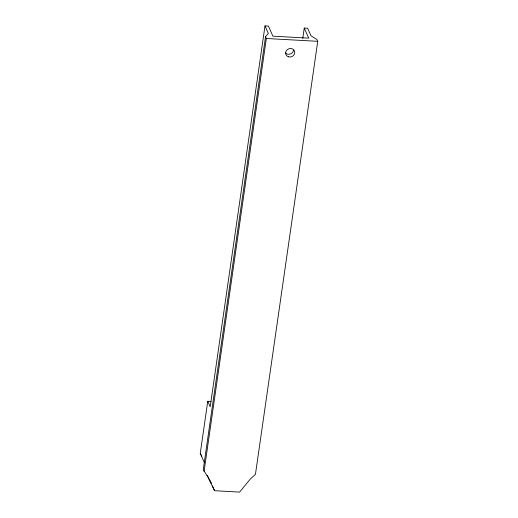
<?xml version="1.0" encoding="UTF-8"?>
<svg xmlns="http://www.w3.org/2000/svg" width="518" height="518" viewBox="0 0 518 518"><rect width="100%" height="100%" fill="white"/><g stroke="black" fill="none" stroke-linecap="round" stroke-linejoin="round"><path stroke-width="0.78" d="M204.448 462.794L200.259 453.392L207.757 401.282L210.975 401.463M207.116 475.369L214.575 490.721L239.594 492.1L250.362 479.04L255.452 474.307L317.741 41.317L316.945 39.53L310.994 35.761L307.653 28.244L304.241 28.056L308.728 38.144L272.895 36.169L268.408 26.088L264.996 25.9L210.204 406.785L207.757 401.282M264.996 25.9L268.343 33.417L265.54 36.707L203.25 469.696L207.712 476.696M204.047 471.49L266.336 38.494L265.54 36.707M302.745 38.461L304.241 28.056M266.336 38.494L317.741 41.317M200.259 453.392L201.832 456.19M207.718 476.223L211.111 483.145M212.432 485.91L214.575 490.721M210.224 480.944L211.176 483.08M293.518 50.246A4.662 4.209 -24 0 1 290.138 54.047A4.662 4.209 -24 0 1 285.314 52.842M288.416 56.818A4.662 4.209 -24 0 0 294.742 51.878A4.662 4.209 -24 0 0 287.412 49.54A4.662 4.209 -24 0 0 288.416 56.818"/></g></svg>
